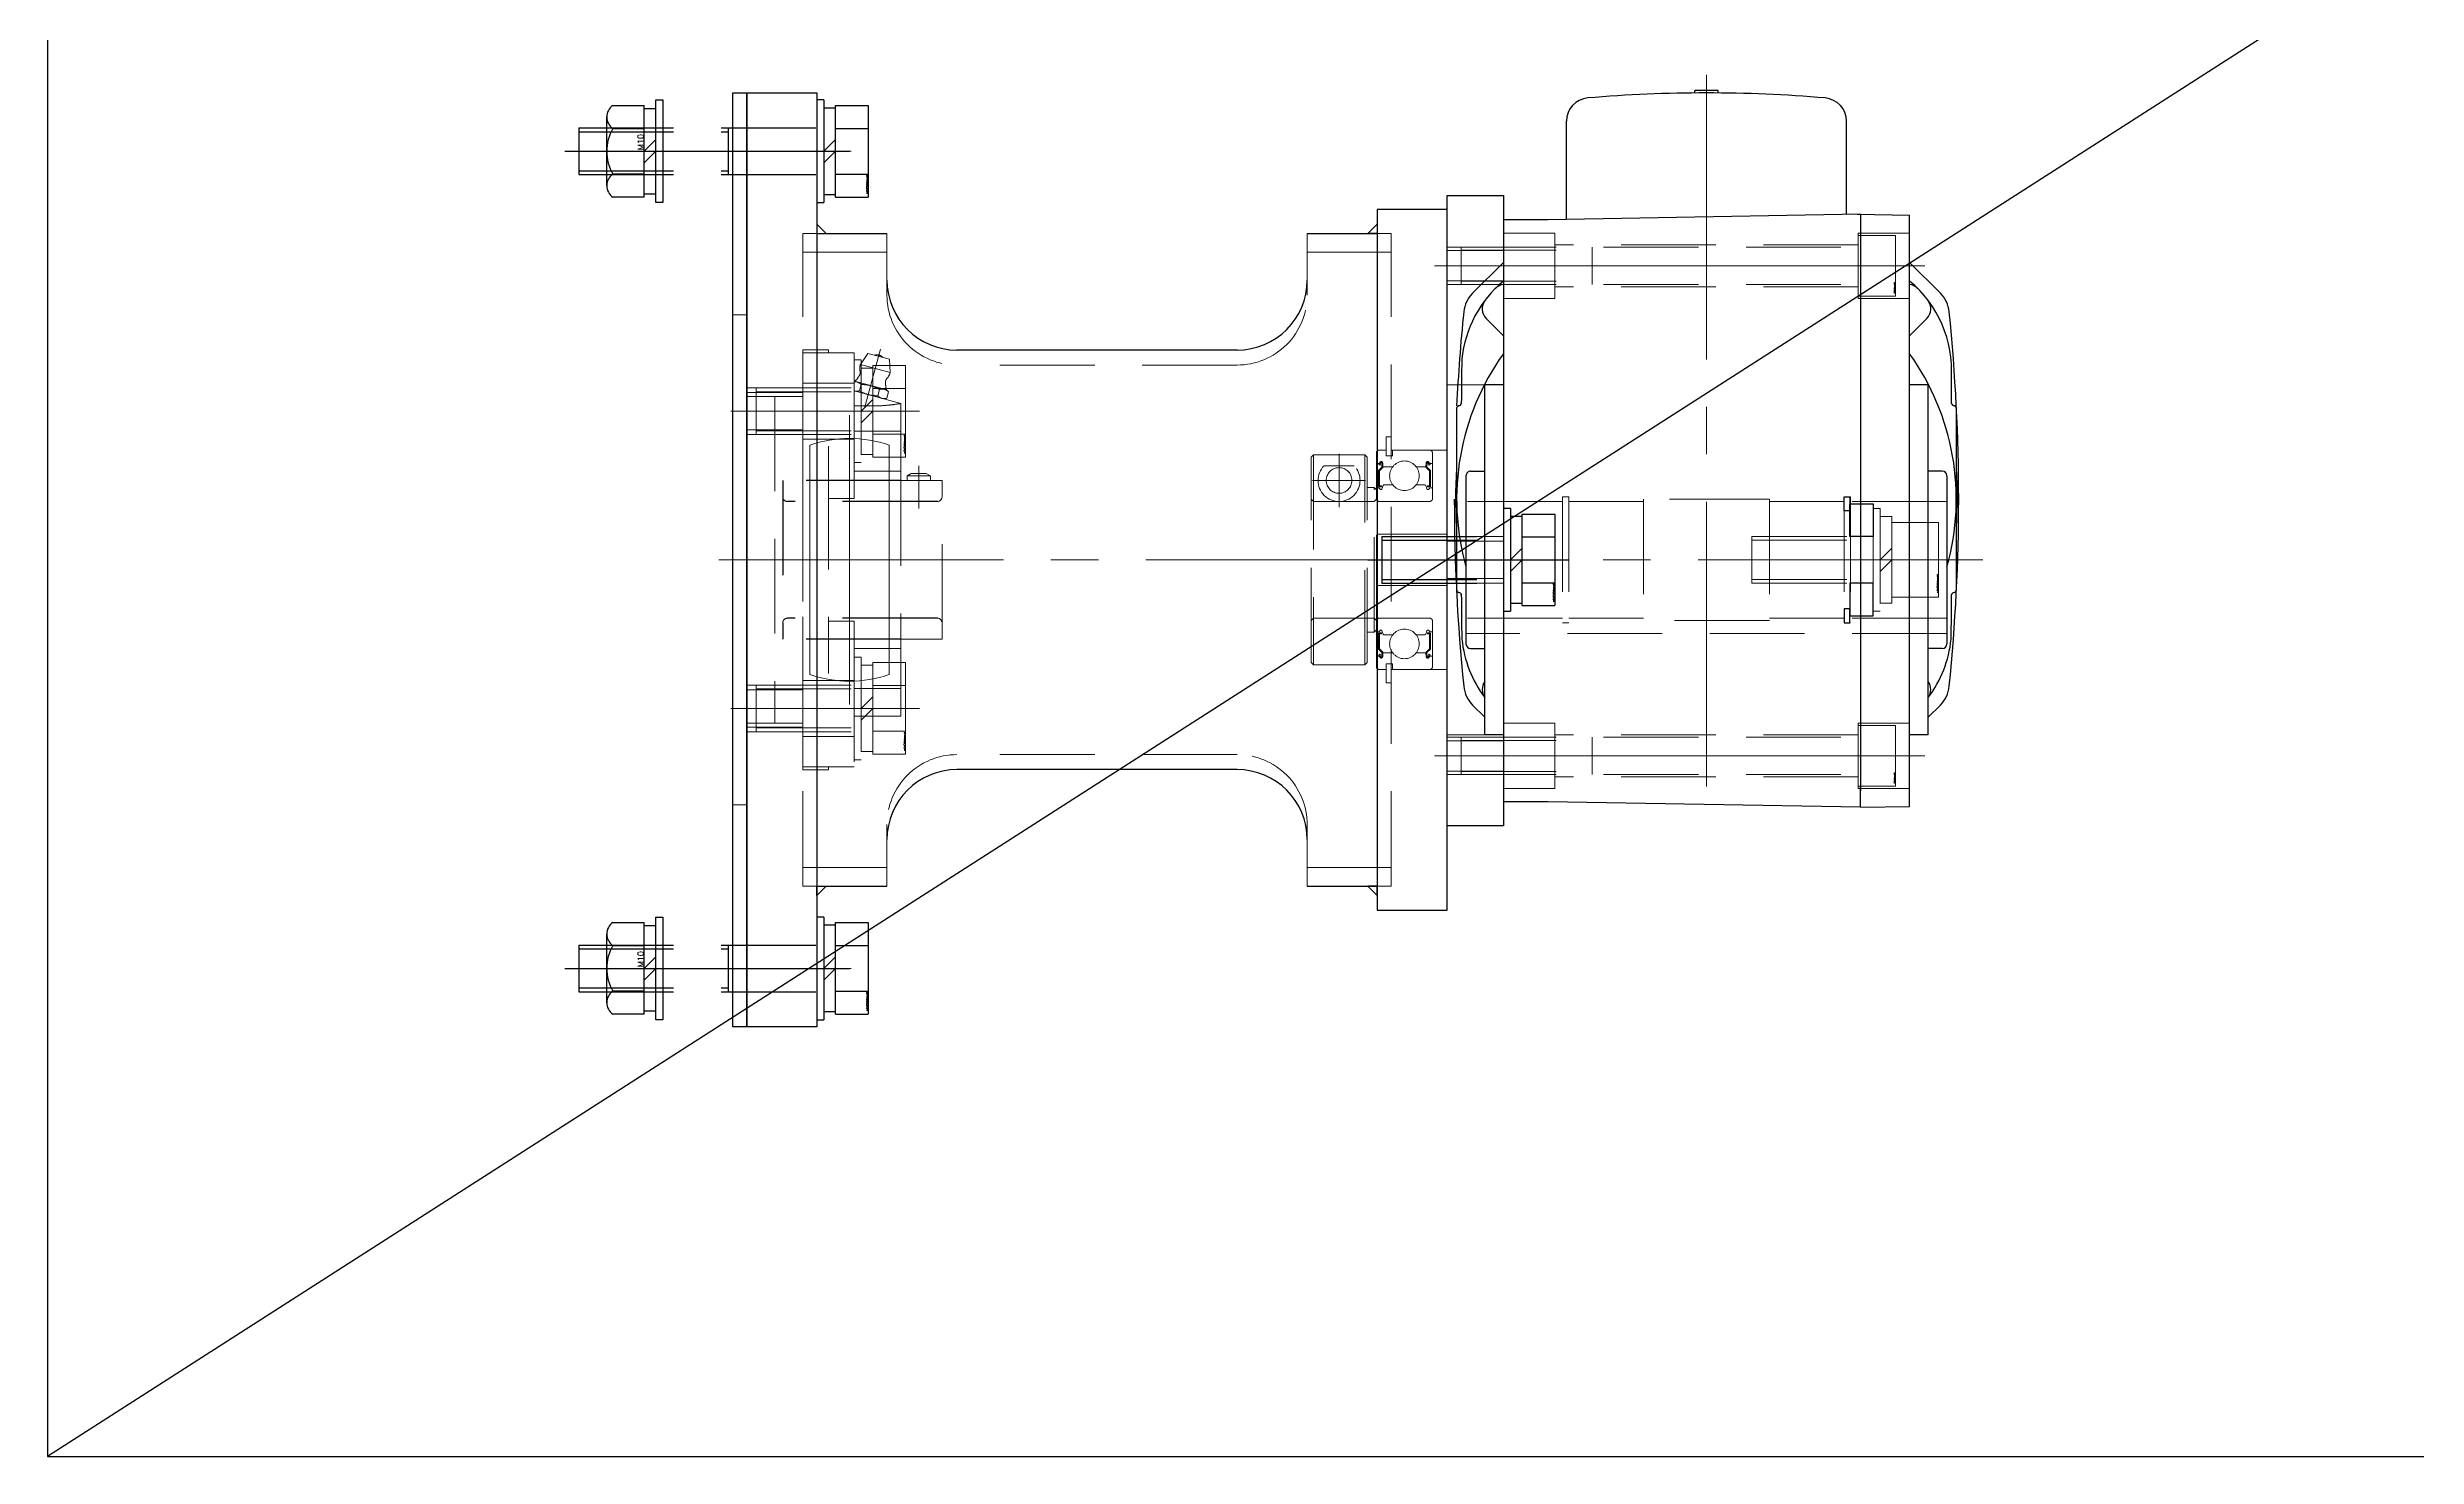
# Model space of a CAD drawing. Header units: millimetres. Extents: x 0 to 49006, y -7876 to 6995.
# Drawn here: x 14990 to 15498, y -5626 to -5324 of the extents above; entities that cross this region are included whole.
import ezdxf

# ---------------------------------------------------------------- set-up
doc = ezdxf.new("R2010")
doc.units = ezdxf.units.MM
doc.header["$LTSCALE"] = 3.2
doc.linetypes.add('CENTER2', pattern=[28.575, 19.05, -3.175, 3.175, -3.175])
doc.linetypes.add('HIDDEN', pattern=[9.525, 6.35, -3.175])
doc.layers.add('04_HIDDEN', color=2, linetype='HIDDEN', lineweight=13)
doc.layers.add('05_CENTER', color=4, linetype='CENTER2', lineweight=13)
doc.layers.add('10_DRAFT', color=8, linetype='Continuous', lineweight=0, plot=False)
doc.layers.add('HIDDEN', color=3, linetype='HIDDEN')
doc.styles.add('KSS_TXT', font='txt.shx', dxfattribs={"bigfont": 'extfont2.shx'})
doc.styles.add('KSS_TXT_L', font='txt.shx', dxfattribs={"height": 36, "bigfont": 'extfont2.shx'})

# ---------------------------------------------------------------- blocks, each defined once
blk = doc.blocks.new('A$C7E374867_2_1_1')
at = {"color": 0}
for p, q in [((-9.81, 11), (9.81, 11)), ((-9.81, 4), (-9.81, 11)), ((-4.91, 4), (-4.91, 11)), ((4.91, 4), (4.91, 11)), ((9.81, 4), (9.81, 11)), ((-11, 1.5), (11, 1.5)), ((-11, 1.5), (-11, 0)), ((-11, 0), (11, 0)), ((9.81, 4), (-9.81, 4)), ((-9.25, 4), (-9.25, 1.5)), ((0, 1.5), (-2.5, 4)), ((0, 4), (2.5, 1.5)), ((9.25, 1.5), (9.25, 4)), ((11, 0), (11, 1.5))]:
    blk.add_line(p, q, dxfattribs=at)
at = {"color": 0, "linetype": 'CENTER2'}
blk.add_line((0, -29), (0, 14), dxfattribs=at)
at = {"color": 0, "linetype": 'HIDDEN'}
for p, q in [((-5, -26), (-5, 0)), ((-4.19, -26), (-4.19, 0)), ((4.19, -26), (4.19, 0)), ((5, -26), (5, 0)), ((-5, -26), (5, -26))]:
    blk.add_line(p, q, dxfattribs=at)
at = {"layer": '10_DRAFT', "style": 'KSS_TXT_L'}
blk.add_text('BT-M10x30L,SW,PW', height=0.3, dxfattribs=at).set_placement((5.05, 10.66))
blk = doc.blocks.new('A$C7AFA21F4_1_1_1_1')
at = {"color": 0}
for p, q in [((-9.81, 11), (9.81, 11)), ((-9.81, 4), (-9.81, 11)), ((-4.91, 4), (-4.91, 11)), ((4.91, 4), (4.91, 11)), ((9.81, 4), (9.81, 11)), ((-11, 1.5), (11, 1.5)), ((-11, 1.5), (-11, 0)), ((-11, 0), (11, 0)), ((9.81, 4), (-9.81, 4)), ((-9.25, 4), (-9.25, 1.5)), ((0, 1.5), (-2.5, 4)), ((0, 4), (2.5, 1.5)), ((9.25, 1.5), (9.25, 4)), ((11, 0), (11, 1.5))]:
    blk.add_line(p, q, dxfattribs=at)
at = {"color": 0, "linetype": 'CENTER2'}
blk.add_line((0, -24), (0, 14), dxfattribs=at)
at = {"color": 0, "linetype": 'HIDDEN'}
for p, q in [((-5, -21), (-5, 0)), ((-4.19, -21), (-4.19, 0)), ((4.19, -21), (4.19, 0)), ((5, -21), (5, 0)), ((-5, -21), (5, -21))]:
    blk.add_line(p, q, dxfattribs=at)
at = {"layer": '10_DRAFT', "style": 'KSS_TXT_L'}
blk.add_text('BT-M10x25L,SW,PW', height=0.3, dxfattribs=at).set_placement((5.1, 10.66))
blk = doc.blocks.new('A$C6AFA1BC6_1_1')
at = {"color": 0}
for p, q in [((6.5, 8), (-6.5, 8)), ((-6.5, 8), (-6.5, 0)), ((6.5, 0), (6.5, 8)), ((6.5, 0), (-6.5, 0))]:
    blk.add_line(p, q, dxfattribs=at)
at = {"color": 0, "linetype": 'CENTER2'}
blk.add_line((0, -86.5), (0, 9.5), dxfattribs=at)
at = {"color": 0, "linetype": 'HIDDEN'}
for p, q in [((-4, -85), (-4, 0)), ((4, -85), (4, 0)), ((-4, -57), (4, -57)), ((-3.32, -85), (-3.32, -57)), ((3.32, -85), (3.32, -57)), ((-4, -85), (4, -85))]:
    blk.add_line(p, q, dxfattribs=at)
at = {"layer": '10_DRAFT', "style": 'KSS_TXT_L'}
blk.add_text('CS-M8x85L', height=0.3, dxfattribs=at).set_placement((3.56, 7.66))
blk = doc.blocks.new('A$C1CF06D1E_1_1')
at = {"color": 0}
blk.add_lwpolyline([(0, -78), (12, -78), (12, 57), (0, 57)], close=True, dxfattribs=at)
at = {"layer": '04_HIDDEN'}
for p, q in [((0, 46), (12, 46)), ((0, 45.25), (12, 45.25)), ((0, 38.75), (12, 38.75)), ((0, 38), (12, 38)), ((12, 5), (0, 5)), ((12, 4), (0, 4)), ((12, -4), (0, -4)), ((12, -5), (0, -5)), ((0, -59), (12, -59)), ((0, -59.75), (12, -59.75)), ((0, -66.25), (12, -66.25)), ((0, -67), (12, -67))]:
    blk.add_line(p, q, dxfattribs=at)
at = {"layer": '04_HIDDEN', "color": 9}
for p, q in [((12, 37.5), (0, 37.5)), ((12, -37.5), (0, -37.5))]:
    blk.add_line(p, q, dxfattribs=at)
at = {"layer": '05_CENTER'}
for p, q in [((-2.71, 42), (14.71, 42)), ((15.39, 0), (-3.39, 0)), ((-2.71, -63), (14.71, -63))]:
    blk.add_line(p, q, dxfattribs=at)
at = {"layer": '10_DRAFT'}
blk.add_line((12, 0), (0, 0), dxfattribs=at)
blk = doc.blocks.new('RTWS25b_1_1')
at = {"color": 0}
for points in [[(0, 13.5), (-1.2, 13.5), (-1.2, 10.5), (0, 10.5)], [(0, -13.5), (-1.2, -13.5), (-1.2, -10.5), (0, -10.5)]]:
    blk.add_lwpolyline(points, close=True, dxfattribs=at)
at = {"layer": '10_DRAFT'}
blk.add_line((0, 0), (-1.2, 0), dxfattribs=at)
blk = doc.blocks.new('FWSSS-D24-V10.0-T8.0a_1_1')
at = {"color": 0}
for points in [[(0, 12), (-5, 12), (-5, 5), (0, 5)], [(0, -12), (-5, -12), (-5, -5), (0, -5)]]:
    blk.add_lwpolyline(points, close=True, dxfattribs=at)
at = {"layer": '10_DRAFT'}
blk.add_line((-5, 0), (0, 0), dxfattribs=at)
blk = doc.blocks.new('A$C606D4CA3_1_1')
at = {"color": 0, "linetype": 'CENTER2'}
blk.add_line((0, -27.5), (0, 15.5), dxfattribs=at)
at = {"color": 0}
for p, q in [((8, 14), (-8, 14)), ((-8, 14), (-8, 4)), ((8, 4), (8, 14)), ((-11, 1.5), (11, 1.5)), ((-11, 1.5), (-11, 0)), ((-11, 0), (11, 0)), ((-9.25, 4), (-9.25, 1.5)), ((-9.25, 4), (9.25, 4)), ((0, 1.5), (-2.5, 4)), ((0, 4), (2.5, 1.5)), ((9.25, 1.5), (9.25, 4)), ((11, 0), (11, 1.5))]:
    blk.add_line(p, q, dxfattribs=at)
at = {"color": 0, "linetype": 'HIDDEN'}
for p, q in [((-5, -26), (-5, 0)), ((-4.19, -26), (-4.19, 0)), ((4.19, -26), (4.19, 0)), ((5, -26), (5, 0)), ((-5, -26), (5, -26))]:
    blk.add_line(p, q, dxfattribs=at)
at = {"layer": '10_DRAFT', "style": 'KSS_TXT_L'}
blk.add_text('CS-M10x30L,SW,PW', height=0.3, dxfattribs=at).set_placement((3.08, 13.66))
blk = doc.blocks.new('A$C35F253AB_1_1')
at = {"color": 0}
for p, q in [((15, 69.9), (30, 69.9)), ((120, 69.9), (135, 69.9)), ((105, 44.93), (45, 44.93)), ((105, -44.93), (45, -44.93)), ((15, -69.9), (30, -69.9)), ((120, -69.9), (135, -69.9))]:
    blk.add_line(p, q, dxfattribs=at)
for points in [[(15, -100), (0, -100), (0, 100), (15, 100)], [(150, 75), (135, 75), (135, -75), (150, -75)]]:
    blk.add_lwpolyline(points, close=True, dxfattribs=at)
at = {"color": 3}
for points in [[(15, 69.9), (17, 69.9), (17, 69.9), (15, 71.9)], [(135, 69.9), (133, 69.9), (133, 69.9), (135, 71.9)], [(15, -69.9), (17, -69.9), (17, -69.9), (15, -71.9)], [(135, -69.9), (133, -69.9), (133, -69.9), (135, -71.9)]]:
    blk.add_lwpolyline(points, close=True, dxfattribs=at)
at = {"color": 0}
for centre, start, end in [((45, 59.93), 180, 270), ((105, 59.93), 270, 0), ((45, -59.93), 90, 180), ((105, -59.93), 0, 90)]:
    blk.add_arc(centre, 15, start, end, dxfattribs=at)
at = {"layer": '04_HIDDEN'}
for p, q in [((12, -69.9), (12, 69.9)), ((15, 69.9), (12, 69.9)), ((135, 69.9), (138, 69.9)), ((138, -69.9), (138, 69.9)), ((30, 65.9), (12, 65.9)), ((138, 65.9), (120, 65.9)), ((12, 36.82), (0, 36.82)), ((12, 35.82), (0, 35.82)), ((12, 27.82), (0, 27.82)), ((12, 26.82), (0, 26.82)), ((138, 23.5), (150, 23.5)), ((138, -23.5), (150, -23.5)), ((12, -26.82), (0, -26.82)), ((12, -27.82), (0, -27.82)), ((12, -35.82), (0, -35.82)), ((12, -36.82), (0, -36.82)), ((30, -65.9), (12, -65.9)), ((138, -65.9), (120, -65.9)), ((15, -69.9), (12, -69.9)), ((135, -69.9), (138, -69.9))]:
    blk.add_line(p, q, dxfattribs=at)
at = {"layer": '04_HIDDEN', "color": 9}
for p, q in [((12, 35), (0, 35)), ((150, 5.5), (135, 5.5)), ((150, -5.5), (135, -5.5)), ((12, -35), (0, -35))]:
    blk.add_line(p, q, dxfattribs=at)
at = {"layer": '04_HIDDEN'}
for points in [[(120, 69.9), (120, 56.72, -0.414214), (105, 41.72), (45, 41.72, -0.414214), (30, 56.72), (30, 69.9)], [(120, -69.9), (120, -56.72, 0.414214), (105, -41.72), (45, -41.72, 0.414214), (30, -56.72), (30, -69.9)]]:
    blk.add_lwpolyline(points, format="xyb", dxfattribs=at)
at = {"layer": '05_CENTER'}
for p, q in [((22.37, 87.5), (-7.26, 87.5)), ((15.39, 31.82), (-3.39, 31.82)), ((-6, 0), (156.3, 0)), ((15.39, -31.82), (-3.39, -31.82)), ((22.37, -87.5), (-7.26, -87.5))]:
    blk.add_line(p, q, dxfattribs=at)
blk = doc.blocks.new('MUCFC205b_1_1')
at = {"color": 0}
for p, q in [((-18.52, 42.96), (-18.69, 40.12)), ((-18.69, 40.12), (-12.31, 41.83)), ((-18.52, 42.96), (-13.88, 44.21)), ((-13.88, 44.21), (-12.31, 41.83)), ((-11, 44.32), (-11, 22.98)), ((0, 44.32), (-11, 44.32)), ((-5.5, 45), (-5.5, 44.32)), ((0, 45), (-5.5, 45)), ((0, 45), (0, 44.32)), ((0, 44.32), (0, 24.31)), ((-17.9, 36.4), (-18.34, 35.96)), ((-17.98, 34.63), (-18.34, 35.96)), ((-17.45, 36.52), (-17.9, 36.4)), ((-14.52, 37.31), (-17.45, 36.52)), ((-16.39, 36.48), (-16.03, 35.15)), ((-15, 35.11), (-11, 36.18)), ((-11.59, 38.09), (-14.52, 37.31)), ((-12.48, 37.53), (-12.13, 36.2)), ((-11.14, 38.21), (-11.59, 38.09)), ((-11.14, 38.21), (-11, 38.18)), ((-11, 37.82), (0, 37.82)), ((-15, 35.11), (-21, 33.5)), ((-21, 33.5), (-21, 27.59)), ((-17.38, 34.47), (-17.98, 34.63)), ((-11, 32.96), (-15, 32.96)), ((6, 35), (0, 35)), ((6, 35), (6, -35)), ((-11, 27.59), (-21, 27.59)), ((-21, 19), (-21, 27.59)), ((-11, 25.82), (0, 25.82)), ((-11, 13.14), (-11, 22.98)), ((-5.5, 24.31), (-5.5, 18.27)), ((0, 18.27), (0, 24.31)), ((-29.8, -17), (-29.8, 17)), ((-29.8, 17), (-21, 17)), ((-26.43, 18.5), (-27.3, 18)), ((-22.3, 18), (-27.3, 18)), ((-27.3, 17), (-27.3, 18)), ((-23.17, 18.5), (-26.43, 18.5)), ((-23.17, 18.5), (-22.3, 18)), ((-22.3, 17), (-22.3, 18)), ((-11, 19), (-21, 19)), ((-21, 19), (-21, -19)), ((-5.5, 18.27), (-5.5, -18.27)), ((0, 18.27), (0, -18.27)), ((-11, 13.14), (-5.5, 13.14)), ((-5.5, -13.14), (-11, -13.14)), ((-11, -22.98), (-11, -13.14)), ((-29.8, -17), (-21, -17)), ((-11, -19), (-21, -19)), ((-21, -27.59), (-21, -19)), ((-5.5, -18.27), (-5.5, -24.31)), ((0, -24.31), (0, -18.27)), ((-11, -22.98), (-11, -44.32)), ((0, -24.31), (0, -44.32)), ((-11, -27.59), (-21, -27.59)), ((-21, -27.59), (-21, -33.5)), ((-11, -25.82), (0, -25.82)), ((-11, -33.5), (-21, -33.5)), ((6, -35), (0, -35)), ((-11, -37.82), (0, -37.82)), ((0, -44.32), (-11, -44.32)), ((-5.5, -44.32), (-5.5, -45)), ((0, -45), (-5.5, -45)), ((0, -44.32), (0, -45))]:
    blk.add_line(p, q, dxfattribs=at)
at = {"color": 0, "linetype": 'CENTER2'}
for p, q in [((-13.22, 32.48), (-16.61, 45.11)), ((-14.04, 31.82), (3.08, 31.82)), ((-24.8, 20.13), (-24.8, 10.98)), ((-14.04, -31.82), (3.08, -31.82))]:
    blk.add_line(p, q, dxfattribs=at)
at = {"color": 0}
for centre, radius, start, end in [((-15.87, 42.34), 1.59, 69.1961, 140.8039), ((-15.5, 40.98), 3.3, 347.513, 15), ((-15.5, 40.98), 3.3, 195, 222.487), ((-18.52, 38.21), 0.8, 3.6534, 42.487), ((-23.71, 37.88), 6, 345.761, 3.6534), ((-11.5, 40.09), 0.8, 167.513, 206.3466), ((-6.84, 42.4), 6, 206.3466, 224.239)]:
    blk.add_arc(centre, radius, start, end, dxfattribs=at)
at = {"color": 0, "linetype": 'HIDDEN'}
for centre, start, end in [((-28.8, 13.5), 180, 270), ((3.3, 13.5), 270, 0), ((-28.8, -13.5), 90, 180), ((3.3, -13.5), 0, 90)]:
    blk.add_arc(centre, 1, start, end, dxfattribs=at)
at = {"color": 0}
for points, weights in [([(-17.45, 36.52), (-17.9, 36.4), (-18.34, 35.96)], [1, 1.07194812406, 1.06657306684]), ([(-16.39, 36.48), (-16.99, 36.64), (-17.45, 36.52)], [1.06657306684, 1.07194812406, 1]), ([(-14.52, 37.31), (-15.42, 37.06), (-16.39, 36.48)], [1, 1.07194812406, 1.06657306684]), ([(-12.48, 37.53), (-13.61, 37.55), (-14.52, 37.31)], [1.06657306684, 1.07194812406, 1]), ([(-14, 35.38), (-13.09, 35.62), (-12.13, 36.2)], [1, 1.07194812406, 1.06657306684]), ([(-11.59, 38.09), (-12.04, 37.97), (-12.48, 37.53)], [1, 1.07194812406, 1.06657306684]), ([(-12.13, 36.2), (-11.53, 36.04), (-11.07, 36.16)], [1.06657306684, 1.07194812406, 1]), ([(-11, 38.14), (-11.32, 38.17), (-11.59, 38.09)], [1.05782997359, 1.04224174095, 1]), ([(-11.07, 36.16), (-11.04, 36.17), (-11, 36.18)], [1, 1.00541148326, 1.01038554173]), ([(-17.98, 34.63), (-17.38, 34.47), (-16.93, 34.59)], [1.06657306684, 1.07194812406, 1]), ([(-16.93, 34.59), (-16.47, 34.71), (-16.03, 35.15)], [1, 1.07194812406, 1.06657306684]), ([(-16.03, 35.15), (-14.91, 35.13), (-14, 35.38)], [1.06657306684, 1.07194812406, 1])]:
    blk.add_rational_spline(points, weights, degree=2, dxfattribs=at)
blk.add_open_spline([(-15, 32.96), (-15.76, 32.96), (-16.56, 32.99), (-18.04, 33.09), (-18.71, 33.16), (-19.77, 33.3), (-20.24, 33.37), (-20.85, 33.47), (-20.94, 33.49), (-21, 33.5)], degree=3, knots=[-1.8123061, -1.8123061, -1.8123061, -1.8123061, -1.5857638, -1.5857638, -1.3592215, -1.3592215, -1.1326873, -1.1326873, -0.9061531, -0.9061531, -0.9061531, -0.9061531], dxfattribs=at)
at = {"layer": '10_DRAFT'}
for p, q in [((-10, 31), (-10, -31)), ((-18.5, 24.57), (-18.5, -24.57)), ((-1.5, 24.57), (-1.5, -24.57)), ((6, 0), (-29.8, 0))]:
    blk.add_line(p, q, dxfattribs=at)
for start, end in [(70.9179, 109.0821), (250.9179, 289.0821)]:
    blk.add_arc((-10, 0), 26, start, end, dxfattribs=at)
at = {"layer": 'HIDDEN', "color": 0}
for p, q in [((-21, 17), (4.3, 17)), ((4.3, 17), (4.3, -17)), ((-28.8, 12.5), (3.3, 12.5)), ((-28.8, -12.5), (3.3, -12.5)), ((-21, -17), (4.3, -17))]:
    blk.add_line(p, q, dxfattribs=at)
blk = doc.blocks.new('SCSBN25-31a_1_1')
at = {"color": 0}
for p, q in [((2, 22), (2.5, 22.5)), ((2, 22), (2, -22)), ((2.5, 22.5), (2.5, -22.5)), ((2.5, 22.5), (13.5, 22.5)), ((13.5, -22.5), (13.5, 22.5)), ((13.5, 22.5), (14, 22)), ((14, 22), (14, -22)), ((0, 15), (0.5, 15.5)), ((0.5, 15.5), (0.5, -15.5)), ((0.5, 15.5), (2, 15.5)), ((0, 15), (0, -15)), ((2, 0), (2, 0)), ((0, -15), (0.5, -15.5)), ((0.5, -15.5), (2, -15.5)), ((4.79, -20.16), (11.21, -20.16)), ((2, -22), (2.5, -22.5)), ((2.5, -22.5), (13.5, -22.5)), ((13.5, -22.5), (14, -22))]:
    blk.add_line(p, q, dxfattribs=at)
at = {"color": 0, "linetype": 'HIDDEN'}
for p, q in [((0, 13), (0.5, 12.5)), ((0.5, 12.5), (13.5, 12.5)), ((2, 11), (2, 11)), ((13.5, 12.5), (14, 13)), ((0.5, -12.5), (0, -13)), ((0.5, -12.5), (13.5, -12.5)), ((13.5, -12.5), (14, -13))]:
    blk.add_line(p, q, dxfattribs=at)
at = {"color": 0, "linetype": 'CENTER2'}
for p, q in [((8, -11.31), (8, -22.69)), ((2.31, -17), (13.69, -17))]:
    blk.add_line(p, q, dxfattribs=at)
at = {"color": 0}
blk.add_circle((8, -17), 2.75, dxfattribs=at)
blk.add_arc((8, -17), 4.5, 315.4723, 224.5277, dxfattribs=at)
at = {"layer": '10_DRAFT'}
blk.add_line((0, 0), (14, 0), dxfattribs=at)
blk = doc.blocks.new('M10Nza_1_1_2_1')
at = {"color": 0}
for p, q in [((-9.8, 4), (-9.8, 10.69)), ((-7.35, 12), (7.35, 12)), ((-4.9, 4), (-4.9, 10.69)), ((4.9, 10.69), (4.9, 4)), ((9.8, 10.69), (9.8, 4)), ((-9.8, 4), (9.8, 4)), ((-9.2, 1.5), (-9.2, 4)), ((0, 1.5), (-2.5, 4)), ((0, 4), (2.5, 1.5)), ((9.2, 4), (9.2, 1.5))]:
    blk.add_line(p, q, dxfattribs=at)
at = {"color": 0, "linetype": 'CENTER2'}
blk.add_line((0, 12), (0, 0), dxfattribs=at)
at = {"color": 0}
blk.add_lwpolyline([(-11, 1.5), (11, 1.5), (11, 0), (-11, 0)], close=True, dxfattribs=at)
for centre, radius, start, end in [((-7.35, 9.06), 2.94, 33.626, 146.374), ((0, 2.2), 9.8, 60, 120), ((7.35, 9.06), 2.94, 33.626, 146.374)]:
    blk.add_arc(centre, radius, start, end, dxfattribs=at)
at = {"layer": '10_DRAFT', "style": 'KSS_TXT'}
blk.add_text('M10', height=1.25, dxfattribs=at).set_placement((0.26, 4.12))
blk = doc.blocks.new('GM-SHYF-RH 0.2kW、1／30、200V、60Hzc_1_1')
at = {"color": 0}
for p, q in [((18.5, 52.99), (8, 52.81)), ((8, 52.81), (8, -73.81)), ((18.5, 53.01), (18.5, 48.5)), ((18.5, 53), (85.5, 51.83)), ((85.5, 51.83), (95, 51.83)), ((95, -59.28), (95, 51.83)), ((18.5, -64.89), (18.5, 49.51)), ((4, 37.5), (4, -37.5)), ((4, 37.5), (8, 37.5)), ((95, 37.49), (99, 37.49)), ((99, 37.49), (99, -37.49)), ((4, 33.69), (1.41, 31.1)), ((99, 33.69), (101.59, 31.1)), ((0, -18), (0, 18)), ((1, 19), (4, 19)), ((102, 19), (99, 19)), ((103, -18), (103, 18)), ((-2, 6.5), (-2, -32.5)), ((105, -32.5), (105, 7.01)), ((1, -19), (4, -19)), ((102, -19), (99, -19)), ((4, -37.5), (8, -37.5)), ((95, -37.49), (99, -37.49)), ((8, -48.01), (4.35, -51.67)), ((95, -48.01), (98.65, -51.67)), ((8, -63.69), (1.41, -57.1)), ((95, -63.69), (101.59, -57.1)), ((95, -72.85), (95, -59.28)), ((18.5, -74.02), (18.5, -64.89)), ((18.5, -74.02), (18.5, -69.51)), ((19.25, -74), (8, -73.81)), ((18.5, -74.02), (85.5, -72.85)), ((21.5, -73.97), (21.5, -93.94)), ((81.5, -72.92), (81.5, -93.94)), ((85.5, -72.85), (95, -72.85)), ((49, -99.99), (49, -100.5)), ((49, -100.5), (54, -100.5)), ((54, -99.99), (54, -100.5))]:
    blk.add_line(p, q, dxfattribs=at)
for centre, radius, start, end in [((6.08, 26.43), 6.6, 135, 174.2563), ((96.92, 26.43), 6.6, 5.7437, 45), ((398.1, -13), 400.6, 174.2563, 180), ((24, 14.5), 25, 143.1301, 174.2698), ((6.47, 27.79), 3, 145.3407, 214.6593), ((96.53, 27.79), 3, 325.3407, 34.6593), ((79, 14.5), 25, 5.7302, 36.8699), ((-295.1, -13), 400.6, 0, 5.7437), ((399, 7), 400, 178.568, 179.9285), ((1, 18), 1, 90, 180), ((102, 18), 1, 0, 90), ((-296, 7), 400, 0.053, 1.432), ((-1.5, 6.5), 0.5, 90, 180), ((-1.5, 7.5), 0.5, 270, 0), ((104.5, 7.5), 0.5, 180, 270), ((104.5, 6.5), 0.5, 0, 90), ((51.5, -13), 53.5, 164.2841, 215.6016), ((51.5, -13), 53.5, 324.3984, 15.7159), ((398.1, -13), 400.6, 179.0703, 180), ((398.1, 0), 400.6, 180.9297, 182.8629), ((-295.1, 0), 400.6, 357.1371, 359.0703), ((398.1, -13), 400.6, 180, 185.7437), ((1, -18), 1, 180, 270), ((102, -18), 1, 270, 0), ((-1.5, -32.5), 0.5, 180, 270), ((-1.5, -33.5), 0.5, 0, 90), ((399, -33), 400, 180.0715, 180.8595), ((-295.1, -13), 400.6, 354.2563, 357.1371), ((-296, -33), 400, 358.568, 359.9285), ((104.5, -33.5), 0.5, 90, 180), ((104.5, -32.5), 0.5, 270, 0), ((24, -40.5), 25, 176.5614, 230.2082), ((79, -40.5), 25, 309.7918, 354.2698), ((6.08, -52.43), 6.6, 185.7437, 225), ((6.47, -53.79), 3, 135, 217.1625), ((96.53, -53.79), 3, 322.8375, 45), ((96.92, -52.43), 6.6, 315, 354.2563), ((8.41, -56.02), 3, 224.8696, 262.1781), ((94.59, -56.02), 3, 277.8219, 315.1304), ((26.5, -93.94), 5, 180, 265.1386), ((76.5, -93.94), 5, 274.8614, 0), ((51.5, 200), 300, 265.1386, 274.8614)]:
    blk.add_arc(centre, radius, start, end, dxfattribs=at)
at = {"layer": '04_HIDDEN', "color": 0}
for p, q in [((8, 49), (19, 49)), ((19, 35), (19, 49)), ((19, 46.5), (84, 46.5)), ((84, 35), (84, 49)), ((95, 49), (84, 49)), ((19, 37.5), (84, 37.5)), ((8, 35), (19, 35)), ((95, 35), (84, 35)), ((0, 15.8), (103, 15.8)), ((0, 12.5), (20.65, 12.5)), ((20.65, 13.5), (22, 13.5)), ((20.65, -13.5), (20.65, 13.5)), ((22, -13.5), (22, 13.5)), ((22, 12.5), (38, 12.5)), ((38, -13), (38, 13)), ((38, 13), (65, 13)), ((65, -13), (65, 13)), ((65, 12.5), (81, 12.5)), ((81, 13.5), (82.35, 13.5)), ((81, -13.5), (81, 13.5)), ((82.35, -13.5), (82.35, 13.5)), ((82.35, 12.5), (103, 12.5)), ((0, -12.5), (20.65, -12.5)), ((20.65, -13.5), (22, -13.5)), ((22, -12.5), (38, -12.5)), ((38, -13), (65, -13)), ((65, -12.5), (81, -12.5)), ((81, -13.5), (82.35, -13.5)), ((82.35, -12.5), (103, -12.5)), ((8, -56), (19, -56)), ((19, -70), (19, -56)), ((19, -58.5), (84, -58.5)), ((95, -56), (84, -56)), ((84, -70), (84, -56)), ((8, -70), (19, -70)), ((19, -67.5), (84, -67.5)), ((95, -70), (84, -70))]:
    blk.add_line(p, q, dxfattribs=at)
at = {"layer": '05_CENTER', "color": 0}
for p, q in [((51.5, -103.88), (51.5, 55.94)), ((4.75, 42), (98.25, 42)), ((-7.65, 0), (110.65, 0)), ((4.75, -63), (98.25, -63))]:
    blk.add_line(p, q, dxfattribs=at)
at = {"layer": '10_DRAFT'}
blk.add_line((59.41, -13), (43.91, -13), dxfattribs=at)
blk = doc.blocks.new('A$C6B7E7EE0_1_1')
at = {"color": 0}
for p, q in [((-9.81, 11), (9.81, 11)), ((-9.81, 4), (-9.81, 11)), ((-4.91, 4), (-4.91, 11)), ((4.91, 4), (4.91, 11)), ((9.81, 4), (9.81, 11)), ((-11, 1.5), (11, 1.5)), ((-11, 1.5), (-11, 0)), ((-11, 0), (11, 0)), ((9.81, 4), (-9.81, 4)), ((-9.25, 4), (-9.25, 1.5)), ((0, 1.5), (-2.5, 4)), ((0, 4), (2.5, 1.5)), ((9.25, 1.5), (9.25, 4)), ((11, 0), (11, 1.5))]:
    blk.add_line(p, q, dxfattribs=at)
at = {"color": 0, "linetype": 'CENTER2'}
blk.add_line((0, -54), (0, 14), dxfattribs=at)
at = {"color": 0, "linetype": 'HIDDEN'}
for p, q in [((-5, -51), (-5, 0)), ((5, -51), (5, 0)), ((-5, -19), (5, -19)), ((-4.19, -51), (-4.19, -19)), ((4.19, -51), (4.19, -19)), ((-5, -51), (5, -51))]:
    blk.add_line(p, q, dxfattribs=at)
at = {"layer": '10_DRAFT', "style": 'KSS_TXT_L'}
blk.add_text('BT-M10x55L,SW,PW', height=0.3, dxfattribs=at).set_placement((5.15, 10.66))
blk = doc.blocks.new('B6005ZZNRa_1_1')
at = {"color": 0}
for p, q in [((-1.12, 26.35), (-1.12, 22.3)), ((-1.12, 26.35), (0, 26.35)), ((0, 22.3), (0, 26.35)), ((-3.18, 22.9), (-3.18, 13.1)), ((-3.08, 20.65), (-2.62, 20.65)), ((-2.62, 20.65), (-2.37, 20.95)), ((-2.44, 20.24), (-2.6, 20.37)), ((-2.58, 23.5), (-1.12, 23.5)), ((-2.47, 20.52), (-2.22, 20.82)), ((-2.31, 20.39), (-2.47, 20.52)), ((-2.44, 20.24), (-2.31, 20.39)), ((-2.04, 20.76), (-2, 19.88)), ((-1.84, 20.78), (-1.78, 20.04)), ((-1.12, 22.3), (0.23, 22.3)), ((0.23, 22.3), (0.23, 23.5)), ((0.23, 23.5), (8.22, 23.5)), ((7.48, 20.78), (7.42, 20.04)), ((7.68, 20.76), (7.64, 19.88)), ((8.11, 20.52), (7.86, 20.82)), ((7.95, 20.39), (8.11, 20.52)), ((8.08, 20.24), (7.95, 20.39)), ((8.26, 20.65), (8.01, 20.95)), ((8.08, 20.24), (8.24, 20.37)), ((8.72, 20.65), (8.26, 20.65)), ((8.82, 22.9), (8.82, 13.1)), ((-2.98, 15.45), (-2.68, 15.45)), ((-2, 19.88), (-2.75, 19.13)), ((-2.75, 19.13), (-2.75, 15.85)), ((-2.68, 15.45), (-2.4, 15.12)), ((-1.8, 19.8), (-2.55, 19.05)), ((-2.55, 19.05), (-2.55, 15.85)), ((-2.1, 15.85), (-2.55, 15.85)), ((-2.55, 15.65), (-2.1, 15.65)), ((-2.1, 15.65), (-2.1, 15.85)), ((-2, 15.18), (-1.73, 15.92)), ((-1.8, 20.27), (-1.8, 19.8)), ((-1.68, 19.95), (0.31, 19.95)), ((-1.54, 16.05), (0.31, 16.05)), ((7.32, 19.95), (5.33, 19.95)), ((7.18, 16.05), (5.33, 16.05)), ((7.64, 15.18), (7.37, 15.92)), ((7.44, 20.27), (7.44, 19.8)), ((7.44, 19.8), (8.19, 19.05)), ((7.64, 19.88), (8.39, 19.13)), ((7.74, 15.65), (7.74, 15.85)), ((7.74, 15.85), (8.19, 15.85)), ((8.19, 15.65), (7.74, 15.65)), ((8.32, 15.45), (8.04, 15.12)), ((8.19, 19.05), (8.19, 15.85)), ((8.62, 15.45), (8.32, 15.45)), ((8.39, 19.13), (8.39, 15.85)), ((-2.58, 12.5), (8.22, 12.5)), ((-2.25, 15.05), (-2.19, 15.05)), ((7.89, 15.05), (7.83, 15.05)), ((-3.18, -13.1), (-3.18, -22.9)), ((-2.68, -15.45), (-2.4, -15.12)), ((-2.58, -12.5), (8.22, -12.5)), ((-2.25, -15.05), (-2.19, -15.05)), ((-2, -15.18), (-1.73, -15.92)), ((7.64, -15.18), (7.37, -15.92)), ((7.89, -15.05), (7.83, -15.05)), ((8.32, -15.45), (8.04, -15.12)), ((8.82, -13.1), (8.82, -22.9)), ((-2.98, -15.45), (-2.68, -15.45)), ((-2.75, -19.13), (-2.75, -15.85)), ((-2, -19.88), (-2.75, -19.13)), ((-2.44, -20.24), (-2.6, -20.37)), ((-2.55, -15.65), (-2.1, -15.65)), ((-2.55, -19.05), (-2.55, -15.85)), ((-2.1, -15.85), (-2.55, -15.85)), ((-1.8, -19.8), (-2.55, -19.05)), ((-2.44, -20.24), (-2.31, -20.39)), ((-2.1, -15.65), (-2.1, -15.85)), ((-2.04, -20.76), (-2, -19.88)), ((-1.84, -20.78), (-1.78, -20.04)), ((-1.8, -20.27), (-1.8, -19.8)), ((-1.68, -19.95), (0.31, -19.95)), ((-1.54, -16.05), (0.31, -16.05)), ((7.18, -16.05), (5.33, -16.05)), ((7.32, -19.95), (5.33, -19.95)), ((7.48, -20.78), (7.42, -20.04)), ((7.44, -19.8), (8.19, -19.05)), ((7.44, -20.27), (7.44, -19.8)), ((7.64, -19.88), (8.39, -19.13)), ((7.68, -20.76), (7.64, -19.88)), ((7.74, -15.65), (7.74, -15.85)), ((8.19, -15.65), (7.74, -15.65)), ((7.74, -15.85), (8.19, -15.85)), ((8.08, -20.24), (7.95, -20.39)), ((8.08, -20.24), (8.24, -20.37)), ((8.19, -19.05), (8.19, -15.85)), ((8.62, -15.45), (8.32, -15.45)), ((8.39, -19.13), (8.39, -15.85)), ((-3.08, -20.65), (-2.62, -20.65)), ((-2.62, -20.65), (-2.37, -20.95)), ((-2.58, -23.5), (-1.12, -23.5)), ((-2.31, -20.39), (-2.47, -20.52)), ((-2.47, -20.52), (-2.22, -20.82)), ((-1.12, -26.35), (-1.12, -22.3)), ((-1.12, -22.3), (0.23, -22.3)), ((0, -22.3), (0, -26.35)), ((0.23, -22.3), (0.23, -23.5)), ((0.23, -23.5), (8.22, -23.5)), ((8.11, -20.52), (7.86, -20.82)), ((7.95, -20.39), (8.11, -20.52)), ((8.26, -20.65), (8.01, -20.95)), ((8.72, -20.65), (8.26, -20.65)), ((-1.12, -26.35), (0, -26.35))]:
    blk.add_line(p, q, dxfattribs=at)
for centre in [(2.82, 18), (2.82, -18)]:
    blk.add_circle(centre, 3.17, dxfattribs=at)
for centre, radius, start, end in [((-2.58, 22.9), 0.6, 90, 180), ((-3.08, 20.75), 0.1, 180, 270), ((-2.47, 20.52), 0.2, 140.0012, 230.0863), ((-2.14, 20.75), 0.3, 4.9967, 140.0012), ((-2.14, 20.75), 0.1, 2.8198, 140.0023), ((7.78, 20.75), 0.3, 39.9988, 175.0033), ((7.78, 20.75), 0.1, 39.9977, 177.1802), ((8.22, 22.9), 0.6, 0, 90), ((8.11, 20.52), 0.2, 309.9137, 39.9988), ((8.72, 20.75), 0.1, 270, 0), ((-2.98, 15.25), 0.2, 90, 180), ((-2.55, 15.85), 0.2, 180, 270), ((-1.68, 20.05), 0.1, 184.9967, 270), ((-1.54, 15.85), 0.2, 90, 159.9921), ((7.18, 15.85), 0.2, 20.0079, 90), ((7.32, 20.05), 0.1, 270, 355.0033), ((8.19, 15.85), 0.2, 270, 0), ((8.62, 15.25), 0.2, 0, 90), ((-2.58, 13.1), 0.6, 180, 270), ((-2.25, 15.25), 0.2, 219.9945, 270), ((-2.19, 15.25), 0.2, 270, 339.9921), ((7.83, 15.25), 0.2, 200.0079, 270), ((7.89, 15.25), 0.2, 270, 320.0055), ((8.22, 13.1), 0.6, 270, 0), ((-2.58, -13.1), 0.6, 90, 180), ((-2.25, -15.25), 0.2, 90, 140.0055), ((-2.19, -15.25), 0.2, 20.0079, 90), ((7.83, -15.25), 0.2, 90, 159.9921), ((7.89, -15.25), 0.2, 39.9945, 90), ((8.22, -13.1), 0.6, 0, 90), ((-2.98, -15.25), 0.2, 180, 270), ((-2.55, -15.85), 0.2, 90, 180), ((-1.68, -20.05), 0.1, 90, 175.0033), ((-1.54, -15.85), 0.2, 200.0079, 270), ((7.18, -15.85), 0.2, 270, 339.9921), ((7.32, -20.05), 0.1, 4.9967, 90), ((8.19, -15.85), 0.2, 0, 90), ((8.62, -15.25), 0.2, 270, 0), ((-3.08, -20.75), 0.1, 90, 180), ((-2.58, -22.9), 0.6, 180, 270), ((-2.47, -20.52), 0.2, 129.9137, 219.9988), ((-2.14, -20.75), 0.3, 219.9988, 355.0033), ((-2.14, -20.75), 0.1, 219.9977, 357.1802), ((7.78, -20.75), 0.3, 184.9967, 320.0012), ((7.78, -20.75), 0.1, 182.8198, 320.0023), ((8.22, -22.9), 0.6, 270, 0), ((8.11, -20.52), 0.2, 320.0012, 50.0863), ((8.72, -20.75), 0.1, 0, 90)]:
    blk.add_arc(centre, radius, start, end, dxfattribs=at)
at = {"layer": '10_DRAFT'}
for p, q in [((-3.18, 0), (8.82, 0)), ((0, 1.42), (0, -1.42))]:
    blk.add_line(p, q, dxfattribs=at)
blk = doc.blocks.new('A$C2A4E16F4_1_1')
at = {"color": 3}
blk.add_lwpolyline([(-3, 100), (0, 100), (0, -100), (-3, -100)], close=True, dxfattribs=at)
at = {"layer": '04_HIDDEN', "color": 3}
for p, q in [((0, 52.5), (-3, 52.5)), ((0, -52.5), (-3, -52.5))]:
    blk.add_line(p, q, dxfattribs=at)
at = {"layer": '05_CENTER'}
for p, q in [((-6.05, 87.5), (3.09, 87.5)), ((-6.05, -87.5), (3.09, -87.5))]:
    blk.add_line(p, q, dxfattribs=at)
at = {"layer": '10_DRAFT'}
blk.add_line((0, 0), (-3, 0), dxfattribs=at)

msp = doc.modelspace()

# ---------------------------------------------------------------- linework, layer by layer
at = {"color": 3}
msp.add_line((16322.701, -4771.598), (14990.325, -5625.673), dxfattribs=at)
msp.add_lwpolyline([(14990.325, -5625.673), (16322.701, -5625.673), (16322.701, -4771.598), (14990.325, -4771.598)], close=True, dxfattribs=at)

# ---------------------------------------------------------------- block references
at = {"color": 4, "rotation": 180}
for name, p in [('GM-SHYF-RH 0.2kW、1／30、200V、60Hzc_1_1', (15397.101, -5433.597)), ('RTWS25b_1_1', (15375.101, -5433.597)), ('FWSSS-D24-V10.0-T8.0a_1_1', (15376.301, -5433.597))]:
    msp.add_blockref(name, p, dxfattribs=at)
for name, p, rotation in [('A$C6B7E7EE0_1_1', (15155.101, -5346.097), 270), ('M10Nza_1_1_2_1', (15122.101, -5346.097), 89.99999999999999), ('A$C7E374867_2_1_1', (15302.101, -5433.597), 270), ('A$C6B7E7EE0_1_1', (15155.101, -5521.098), 270), ('M10Nza_1_1_2_1', (15122.101, -5521.097), 89.99999999999999)]:
    msp.add_blockref(name, p, dxfattribs=dict(rotation=rotation))
for name in ['A$C35F253AB_1_1', 'A$C2A4E16F4_1_1']:
    msp.add_blockref(name, (15140.101, -5433.597))
at = {"xscale": -1, "rotation": 180}
msp.add_blockref('A$C1CF06D1E_1_1', (15290.101, -5433.597), dxfattribs=at)
at = {"layer": '04_HIDDEN', "rotation": 270}
for name, p in [('A$C6AFA1BC6_1_1', (15378.101, -5370.597)), ('A$C7AFA21F4_1_1_1_1', (15163.101, -5401.778)), ('A$C606D4CA3_1_1', (15381.301, -5433.597)), ('A$C7AFA21F4_1_1_1_1', (15163.101, -5465.417)), ('A$C6AFA1BC6_1_1', (15378.101, -5475.597))]:
    msp.add_blockref(name, p, dxfattribs=at)
at = {"layer": '04_HIDDEN', "color": 4, "xscale": -1}
msp.add_blockref('MUCFC205b_1_1', (15152.101, -5433.597), dxfattribs=at)
at = {"layer": '04_HIDDEN', "color": 4}
msp.add_blockref('B6005ZZNRa_1_1', (15278.101, -5433.597), dxfattribs=at)
at = {"layer": '04_HIDDEN', "color": 4, "rotation": 180}
msp.add_blockref('SCSBN25-31a_1_1', (15274.921, -5433.597), dxfattribs=at)

doc.saveas('drawing.dxf')
